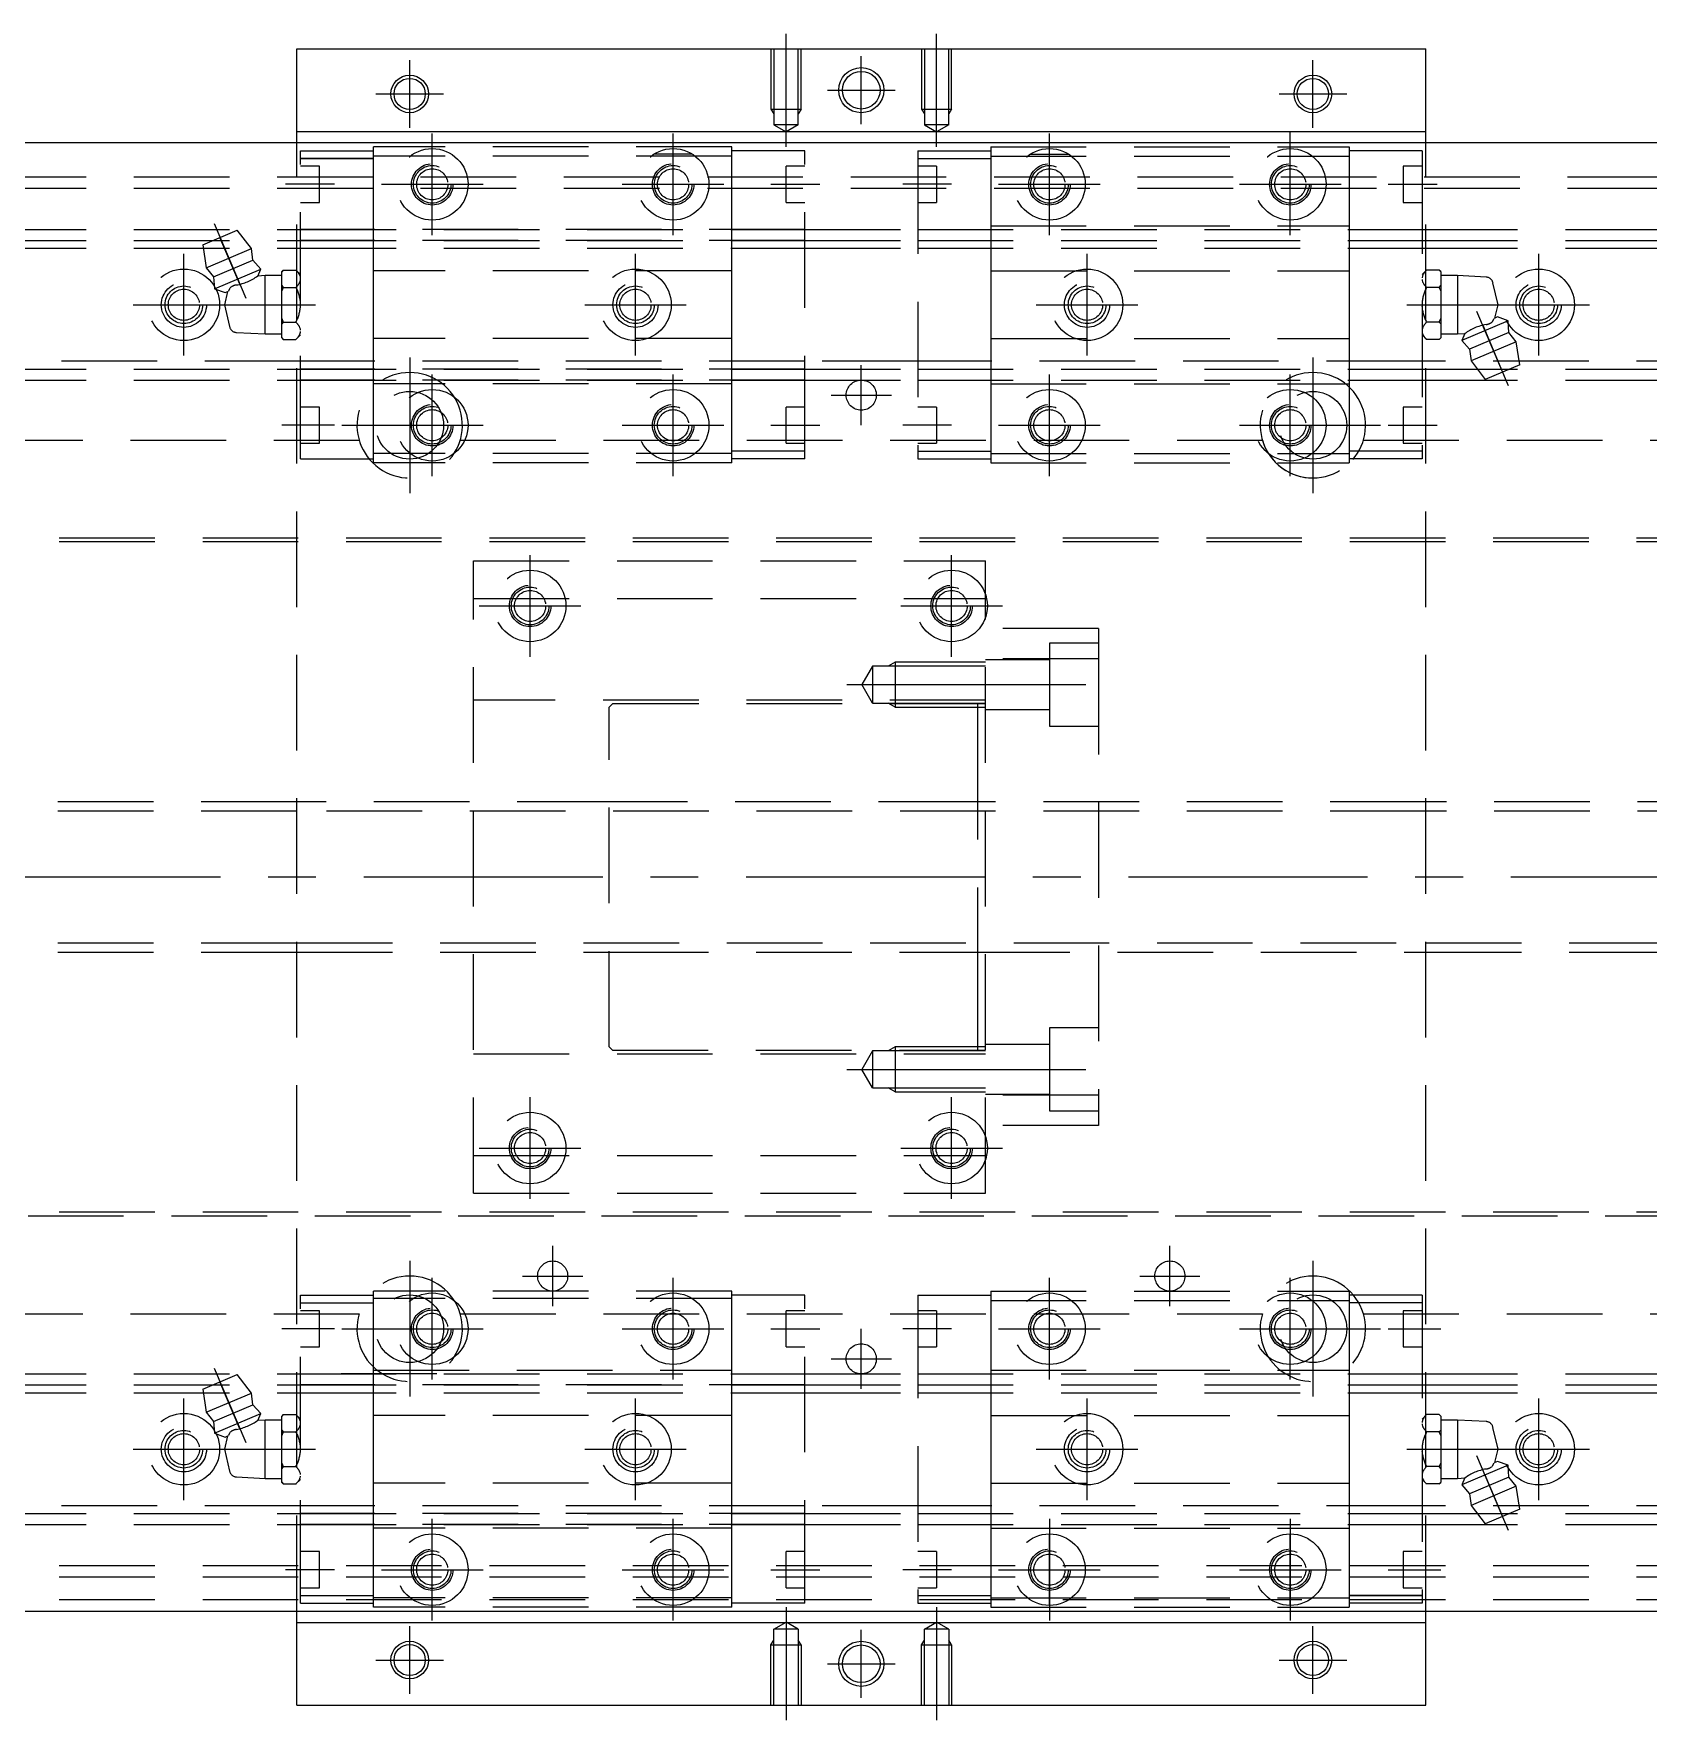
# Model space of a CAD drawing. Extents: x -94 to 687, y -24 to 362.
# Drawn here: x 120.1 to 334.6, y 137.9 to 361.9 of the extents above; entities that cross this region are included whole.
import ezdxf

# ---------------------------------------------------------------- set-up
doc = ezdxf.new("R2010")
doc.units = 0
doc.linetypes.add('CENTER', pattern=[50.8, 31.75, -6.35, 6.35, -6.35])
doc.linetypes.add('DASHED', pattern=[19.05, 12.7, -6.35])
doc.layers.get('0').update_dxf_attribs({"linetype": 'CONTINUOUS'})
doc.layers.add('CENTER', color=1, linetype='CENTER')

msp = doc.modelspace()

# ---------------------------------------------------------------- linework, layer by layer
at = {"color": 7, "linetype": 'CONTINUOUS'}
for p, q in [((155, 359.9), (305, 359.9)), ((155, 348.9), (155, 359.9)), ((305, 348.9), (305, 359.9)), ((474, 347.4), (-14, 347.4)), ((155, 348.9), (305, 348.9)), ((155, 347.4), (155, 348.9)), ((305, 347.4), (305, 348.9)), ((-14, 152.4), (474, 152.4)), ((155, 150.9), (155, 152.4)), ((305, 150.9), (305, 152.4)), ((155, 150.9), (305, 150.9)), ((155, 139.9), (155, 150.9)), ((305, 139.9), (305, 150.9)), ((155, 139.9), (305, 139.9))]:
    msp.add_line(p, q, dxfattribs=at)
at = {"color": 3, "linetype": 'DASHED'}
for p, q in [((218, 359.9), (218, 351.9)), ((218.38, 359.9), (218.38, 351.9)), ((221.62, 351.9), (221.62, 359.9)), ((222, 351.9), (222, 359.9)), ((238, 359.9), (238, 351.9)), ((238.38, 359.9), (238.38, 351.9)), ((241.62, 351.9), (241.62, 359.9)), ((242, 351.9), (242, 359.9)), ((218, 351.9), (220, 351.9)), ((218, 351.9), (218.38, 351.24)), ((218.38, 351.9), (218.38, 349.8)), ((220, 351.9), (222, 351.9)), ((221.62, 349.8), (221.62, 351.9)), ((222, 351.9), (221.62, 351.24)), ((238, 351.9), (240, 351.9)), ((238, 351.9), (238.38, 351.24)), ((238.38, 351.9), (238.38, 349.8)), ((240, 351.9), (242, 351.9)), ((241.62, 349.8), (241.62, 351.9)), ((242, 351.9), (241.62, 351.24)), ((221.62, 349.8), (218.38, 349.8)), ((218.38, 349.8), (220, 348.86)), ((221.62, 349.8), (220, 348.86)), ((241.62, 349.8), (238.38, 349.8)), ((238.38, 349.8), (240, 348.86)), ((241.62, 349.8), (240, 348.86)), ((155, 152.4), (155, 347.4)), ((305, 152.4), (305, 347.4)), ((155.5, 346.35), (165.2, 346.35)), ((155.5, 345.36), (155.5, 346.35)), ((155.5, 306.44), (155.5, 345.36)), ((155.5, 345.36), (165.2, 345.36)), ((155.5, 345.35), (165.2, 345.35)), ((212.8, 346.9), (165.2, 346.9)), ((165.2, 345.91), (165.2, 346.9)), ((165.2, 336.9), (165.2, 345.91)), ((212.8, 345.65), (165.2, 345.65)), ((207.55, 345.91), (202.45, 345.91)), ((212.8, 345.91), (212.8, 346.9)), ((222.5, 346.35), (212.8, 346.35)), ((212.8, 336.9), (212.8, 345.91)), ((222.5, 345.36), (222.5, 346.35)), ((222.5, 306.44), (222.5, 345.36)), ((237.5, 346.35), (247.2, 346.35)), ((237.5, 346.35), (237.5, 345.36)), ((237.5, 345.36), (237.5, 306.44)), ((237.5, 345.35), (247.2, 345.35)), ((247.2, 346.9), (294.8, 346.9)), ((247.2, 346.9), (247.2, 345.91)), ((247.2, 345.91), (247.2, 336.9)), ((247.2, 345.65), (294.8, 345.65)), ((252.45, 345.91), (257.55, 345.91)), ((294.8, 346.9), (294.8, 345.91)), ((304.5, 346.35), (294.8, 346.35)), ((294.8, 345.91), (294.8, 336.9)), ((304.5, 346.35), (304.5, 345.36)), ((304.5, 345.36), (304.5, 306.44)), ((0, 342.9), (460, 342.9)), ((158, 344.3), (155.5, 344.3)), ((158, 339.5), (158, 344.3)), ((220, 339.5), (220, 344.3)), ((222.5, 344.3), (220, 344.3)), ((240, 344.3), (237.5, 344.3)), ((240, 344.3), (240, 339.5)), ((302, 344.3), (302, 339.5)), ((304.5, 344.3), (302, 344.3)), ((0, 341.4), (460, 341.4)), ((155.5, 339.5), (158, 339.5)), ((220, 339.5), (222.5, 339.5)), ((237.5, 339.5), (240, 339.5)), ((302, 339.5), (304.5, 339.5)), ((165.2, 336.4), (165.2, 336.9)), ((165.2, 330.4), (165.2, 336.4)), ((212.8, 336.4), (212.8, 336.9)), ((212.8, 330.4), (212.8, 336.4)), ((247.2, 336.9), (247.2, 336.4)), ((247.2, 336.4), (294.8, 336.4)), ((247.2, 336.4), (247.2, 330.4)), ((294.8, 336.9), (294.8, 336.4)), ((294.8, 336.4), (294.8, 330.4)), ((0, 335.9), (155.5, 335.9)), ((0, 334.44), (155.5, 334.44)), ((142.5, 333.87), (147.1, 335.82)), ((142.5, 333.87), (142.97, 330.81)), ((148.97, 333.36), (147.1, 335.82)), ((155.5, 335.9), (222.5, 335.9)), ((222.5, 335.9), (155.5, 335.9)), ((222.5, 335.9), (155.5, 335.9)), ((155.5, 335.9), (222.5, 335.9)), ((155.5, 334.44), (222.5, 334.44)), ((222.5, 334.44), (155.5, 334.44)), ((222.5, 334.44), (155.5, 334.44)), ((155.5, 334.44), (222.5, 334.44)), ((222.5, 335.9), (237.5, 335.9)), ((222.5, 335.9), (237.5, 335.9)), ((222.5, 334.44), (237.5, 334.44)), ((222.5, 334.44), (237.5, 334.44)), ((237.5, 335.9), (304.5, 335.9)), ((237.5, 335.9), (304.5, 335.9)), ((237.5, 335.9), (304.5, 335.9)), ((237.5, 335.9), (304.5, 335.9)), ((237.5, 334.44), (304.5, 334.44)), ((237.5, 334.44), (304.5, 334.44)), ((237.5, 334.44), (304.5, 334.44)), ((237.5, 334.44), (304.5, 334.44)), ((304.5, 335.9), (460, 335.9)), ((304.5, 334.44), (460, 334.44)), ((0, 333.4), (155.5, 333.4)), ((142.97, 330.81), (148.97, 333.36)), ((143.95, 329.59), (149.17, 331.81)), ((149.17, 331.81), (148.97, 333.36)), ((150.22, 330.63), (149.17, 331.81)), ((155.5, 333.4), (222.5, 333.4)), ((155.5, 333.4), (222.5, 333.4)), ((155.5, 333.4), (222.5, 333.4)), ((155.5, 333.4), (222.5, 333.4)), ((222.5, 333.4), (237.5, 333.4)), ((222.5, 333.4), (237.5, 333.4)), ((237.5, 333.4), (304.5, 333.4)), ((237.5, 333.4), (304.5, 333.4)), ((237.5, 333.4), (304.5, 333.4)), ((237.5, 333.4), (304.5, 333.4)), ((304.5, 333.4), (460, 333.4)), ((142.97, 330.81), (143.95, 329.59)), ((143.95, 329.59), (144.07, 328.02)), ((144.07, 328.02), (150.22, 330.63)), ((149.81, 329.72), (150.22, 330.63)), ((150.8, 329.77), (149.81, 329.72)), ((150.8, 322.02), (150.8, 329.77)), ((153, 329.77), (150.8, 329.77)), ((153.21, 330.51), (153, 330.3)), ((153.21, 330.51), (153, 330.28)), ((153, 330.28), (153, 330.3)), ((153, 328.44), (153, 330.28)), ((153.21, 330.51), (154.89, 330.51)), ((155.5, 329.9), (154.89, 330.51)), ((155.48, 329.6), (155.42, 329.77)), ((155.5, 329.46), (155.48, 329.6)), ((212.8, 330.4), (165.2, 330.4)), ((165.2, 329.9), (165.2, 330.4)), ((165.2, 321.9), (165.2, 329.9)), ((212.8, 329.9), (212.8, 330.4)), ((212.8, 321.9), (212.8, 329.9)), ((247.2, 330.4), (294.8, 330.4)), ((247.2, 330.4), (247.2, 329.9)), ((247.2, 329.9), (247.2, 321.9)), ((294.8, 330.4), (294.8, 329.9)), ((294.8, 329.9), (294.8, 321.9)), ((305.11, 330.51), (304.5, 329.9)), ((304.51, 329.54), (304.5, 329.46)), ((304.55, 329.69), (304.51, 329.54)), ((306.79, 330.51), (305.11, 330.51)), ((307, 330.3), (306.79, 330.51)), ((307, 330.28), (306.79, 330.51)), ((307, 330.3), (307, 330.28)), ((307, 330.28), (307, 328.44)), ((309.2, 329.77), (307, 329.77)), ((309.2, 329.77), (309.2, 322.02)), ((313.01, 329.58), (309.2, 329.77)), ((144.07, 328.02), (145.47, 327.52)), ((145.81, 327.67), (145.4, 325.9)), ((145.47, 327.52), (145.93, 327.72)), ((146.07, 328.02), (145.93, 327.72)), ((146.09, 328.06), (146.07, 328.02)), ((146.16, 328.15), (146.09, 328.06)), ((146.24, 328.23), (146.16, 328.15)), ((146.35, 328.3), (146.24, 328.23)), ((153, 327.74), (153, 328.44)), ((153, 328.44), (153.21, 328.21)), ((153.21, 328.21), (153, 327.74)), ((153, 324.06), (153, 327.74)), ((153.21, 328.21), (154.89, 328.21)), ((155.45, 329.03), (155.49, 329.18)), ((155.49, 329.18), (155.5, 329.26)), ((304.5, 329.26), (304.52, 329.12)), ((304.52, 329.12), (304.58, 328.95)), ((306.79, 328.21), (305.11, 328.21)), ((306.79, 328.21), (307, 328.44)), ((307, 327.74), (306.79, 328.21)), ((307, 328.44), (307, 327.74)), ((307, 327.74), (307, 324.06)), ((314.6, 325.9), (313.93, 328.8)), ((145.4, 325.9), (146.07, 323)), ((314.19, 324.13), (314.6, 325.9)), ((153, 323.36), (153, 324.06)), ((153, 324.06), (153.21, 323.59)), ((153.21, 323.59), (153, 323.36)), ((153, 321.52), (153, 323.36)), ((153.21, 323.59), (154.89, 323.59)), ((155.48, 322.68), (155.42, 322.85)), ((155.5, 322.54), (155.48, 322.68)), ((304.51, 322.62), (304.5, 322.54)), ((304.55, 322.77), (304.51, 322.62)), ((306.79, 323.59), (305.11, 323.59)), ((306.79, 323.59), (307, 324.06)), ((307, 323.36), (306.79, 323.59)), ((307, 324.06), (307, 323.36)), ((307, 323.36), (307, 321.52)), ((315.93, 323.78), (309.78, 321.17)), ((313.65, 323.5), (313.76, 323.57)), ((313.76, 323.57), (313.84, 323.65)), ((313.84, 323.65), (313.91, 323.74)), ((313.91, 323.74), (313.93, 323.78)), ((313.93, 323.78), (314.07, 324.08)), ((314.53, 324.28), (314.07, 324.08)), ((315.93, 323.78), (314.53, 324.28)), ((316.05, 322.21), (315.93, 323.78)), ((146.99, 322.22), (150.8, 322.02)), ((150.8, 322.02), (153, 322.02)), ((153, 321.5), (153, 321.52)), ((153, 321.52), (153.21, 321.29)), ((153, 321.5), (153.21, 321.29)), ((153.21, 321.29), (154.89, 321.29)), ((154.89, 321.29), (155.5, 321.9)), ((155.45, 322.11), (155.49, 322.26)), ((155.49, 322.26), (155.5, 322.34)), ((165.2, 321.4), (165.2, 321.9)), ((165.2, 315.4), (165.2, 321.4)), ((212.8, 321.4), (165.2, 321.4)), ((212.8, 321.4), (212.8, 321.9)), ((212.8, 315.4), (212.8, 321.4)), ((247.2, 321.9), (247.2, 321.4)), ((247.2, 321.4), (247.2, 315.4)), ((247.2, 321.4), (294.8, 321.4)), ((294.8, 321.9), (294.8, 321.4)), ((294.8, 321.4), (294.8, 315.4)), ((304.5, 322.34), (304.52, 322.2)), ((304.5, 321.9), (305.11, 321.29)), ((304.52, 322.2), (304.58, 322.03)), ((306.79, 321.29), (305.11, 321.29)), ((306.79, 321.29), (307, 321.52)), ((306.79, 321.29), (307, 321.5)), ((307, 322.02), (309.2, 322.02)), ((307, 321.52), (307, 321.5)), ((309.2, 322.02), (310.19, 322.08)), ((310.19, 322.08), (309.78, 321.17)), ((309.78, 321.17), (310.83, 319.99)), ((316.05, 322.21), (310.83, 319.99)), ((317.03, 320.99), (311.03, 318.44)), ((317.03, 320.99), (316.05, 322.21)), ((317.5, 317.93), (317.03, 320.99)), ((155.5, 318.4), (0, 318.4)), ((222.5, 318.4), (155.5, 318.4)), ((222.5, 318.4), (155.5, 318.4)), ((222.5, 318.4), (155.5, 318.4)), ((222.5, 318.4), (155.5, 318.4)), ((237.5, 318.4), (222.5, 318.4)), ((237.5, 318.4), (222.5, 318.4)), ((304.5, 318.4), (237.5, 318.4)), ((304.5, 318.4), (237.5, 318.4)), ((304.5, 318.4), (237.5, 318.4)), ((304.5, 318.4), (237.5, 318.4)), ((460, 318.4), (304.5, 318.4)), ((310.83, 319.99), (311.03, 318.44)), ((311.03, 318.44), (312.9, 315.98)), ((0, 317.36), (155.5, 317.36)), ((0, 315.9), (155.5, 315.9)), ((155.5, 317.36), (222.5, 317.36)), ((222.5, 317.36), (155.5, 317.36)), ((222.5, 317.36), (155.5, 317.36)), ((155.5, 317.36), (222.5, 317.36)), ((155.5, 315.9), (222.5, 315.9)), ((222.5, 315.9), (155.5, 315.9)), ((222.5, 315.9), (155.5, 315.9)), ((155.5, 315.9), (222.5, 315.9)), ((222.5, 317.36), (237.5, 317.36)), ((222.5, 317.36), (237.5, 317.36)), ((222.5, 315.9), (237.5, 315.9)), ((222.5, 315.9), (237.5, 315.9)), ((237.5, 317.36), (304.5, 317.36)), ((237.5, 317.36), (304.5, 317.36)), ((237.5, 317.36), (304.5, 317.36)), ((237.5, 317.36), (304.5, 317.36)), ((237.5, 315.9), (304.5, 315.9)), ((237.5, 315.9), (304.5, 315.9)), ((237.5, 315.9), (304.5, 315.9)), ((237.5, 315.9), (304.5, 315.9)), ((304.5, 317.36), (460, 317.36)), ((304.5, 315.9), (460, 315.9)), ((317.5, 317.93), (312.9, 315.98)), ((212.8, 315.4), (165.2, 315.4)), ((165.2, 314.9), (165.2, 315.4)), ((165.2, 305.89), (165.2, 314.9)), ((212.8, 314.9), (212.8, 315.4)), ((212.8, 305.89), (212.8, 314.9)), ((247.2, 315.4), (294.8, 315.4)), ((247.2, 315.4), (247.2, 314.9)), ((247.2, 314.9), (247.2, 305.89)), ((294.8, 315.4), (294.8, 314.9)), ((294.8, 314.9), (294.8, 305.89)), ((158, 312.3), (155.5, 312.3)), ((158, 307.5), (158, 312.3)), ((220, 307.5), (220, 312.3)), ((222.5, 312.3), (220, 312.3)), ((240, 312.3), (237.5, 312.3)), ((240, 312.3), (240, 307.5)), ((302, 312.3), (302, 307.5)), ((304.5, 312.3), (302, 312.3)), ((56.71, 307.9), (163.29, 307.9)), ((155.5, 307.5), (158, 307.5)), ((176.71, 307.9), (283.29, 307.9)), ((176.71, 307.9), (283.29, 307.9)), ((220, 307.5), (222.5, 307.5)), ((237.5, 307.5), (240, 307.5)), ((296.71, 307.9), (403.29, 307.9)), ((302, 307.5), (304.5, 307.5)), ((155.5, 305.45), (155.5, 306.44)), ((155.5, 305.45), (165.2, 305.45)), ((212.8, 306.15), (165.2, 306.15)), ((165.2, 304.9), (165.2, 305.89)), ((212.8, 304.9), (165.2, 304.9)), ((222.5, 306.45), (212.8, 306.45)), ((222.5, 306.44), (212.8, 306.44)), ((212.8, 304.9), (212.8, 305.89)), ((222.5, 305.45), (212.8, 305.45)), ((222.5, 305.45), (222.5, 306.44)), ((237.5, 306.45), (247.2, 306.45)), ((237.5, 306.44), (237.5, 305.45)), ((237.5, 305.45), (247.2, 305.45)), ((247.2, 306.15), (294.8, 306.15)), ((247.2, 305.89), (247.2, 304.9)), ((247.2, 304.9), (294.8, 304.9)), ((304.5, 306.45), (294.8, 306.45)), ((304.5, 306.44), (294.8, 306.44)), ((294.8, 305.89), (294.8, 304.9)), ((304.5, 305.45), (294.8, 305.45)), ((304.5, 306.44), (304.5, 305.45)), ((460, 294.9), (5, 294.9)), ((460, 294.4), (5.64, 294.4)), ((178.5, 207.9), (178.5, 291.9)), ((178.5, 291.9), (246.5, 291.9)), ((246.5, 207.9), (246.5, 291.9)), ((178.5, 286.9), (246.5, 286.9)), ((261.5, 282.9), (246.5, 282.9)), ((261.5, 282.9), (261.5, 278.88)), ((261.5, 280.95), (255, 280.95)), ((255, 280.95), (255, 269.95)), ((231.5, 277.91), (230.08, 275.45)), ((234.5, 277.91), (231.5, 277.91)), ((231.5, 277.91), (231.5, 272.99)), ((234.5, 278.45), (233.56, 277.91)), ((246.5, 278.45), (234.5, 278.45)), ((234.5, 278.45), (234.5, 272.45)), ((246.5, 277.91), (234.5, 277.91)), ((261.5, 278.88), (246.5, 278.88)), ((255, 278.75), (246.5, 278.75)), ((261.5, 278.88), (261.5, 220.92)), ((246.5, 273.4), (178.5, 273.4)), ((231.5, 272.99), (230.08, 275.45)), ((196.96, 272.9), (196.5, 272.44)), ((196.5, 227.36), (196.5, 272.44)), ((246.5, 272.9), (196.96, 272.9)), ((231.5, 272.99), (234.5, 272.99)), ((234.5, 272.45), (233.56, 272.99)), ((234.5, 272.99), (246.5, 272.99)), ((234.5, 272.45), (246.5, 272.45)), ((234.5, 272.45), (246.5, 272.45)), ((245.5, 265.39), (245.5, 272.9)), ((246.5, 272.15), (255, 272.15)), ((255, 269.95), (261.5, 269.95)), ((245.5, 263.99), (245.5, 265.39)), ((245.5, 235.81), (245.5, 263.99)), ((155, 259.9), (28, 259.9)), ((197, 259.9), (155, 259.9)), ((245, 259.9), (197, 259.9)), ((202, 259.9), (197, 259.9)), ((202, 259.9), (197, 259.9)), ((245, 259.9), (240, 259.9)), ((245, 259.9), (240, 259.9)), ((305, 259.9), (245, 259.9)), ((403, 259.9), (305, 259.9)), ((155, 258.65), (28, 258.65)), ((305, 258.65), (155, 258.65)), ((403, 258.65), (305, 258.65)), ((28, 241.15), (155, 241.15)), ((28, 239.9), (155, 239.9)), ((155, 241.15), (305, 241.15)), ((155, 239.9), (197, 239.9)), ((197, 239.9), (245, 239.9)), ((197, 239.9), (202, 239.9)), ((197, 239.9), (202, 239.9)), ((240, 239.9), (245, 239.9)), ((240, 239.9), (245, 239.9)), ((245, 239.9), (305, 239.9)), ((305, 241.15), (403, 241.15)), ((305, 239.9), (403, 239.9)), ((245.5, 234.41), (245.5, 235.81)), ((245.5, 226.9), (245.5, 234.41)), ((261.5, 229.85), (255, 229.85)), ((255, 229.85), (255, 218.85)), ((178.5, 226.4), (246.5, 226.4)), ((196.5, 227.36), (196.96, 226.9)), ((196.96, 226.9), (246.5, 226.9)), ((231.5, 226.81), (230.08, 224.35)), ((234.5, 226.81), (231.5, 226.81)), ((231.5, 226.81), (231.5, 221.89)), ((234.5, 227.35), (233.56, 226.81)), ((246.5, 227.35), (234.5, 227.35)), ((234.5, 227.35), (234.5, 221.35)), ((246.5, 226.81), (234.5, 226.81)), ((255, 227.65), (246.5, 227.65)), ((231.5, 221.89), (230.08, 224.35)), ((231.5, 221.89), (234.5, 221.89)), ((234.5, 221.35), (233.56, 221.89)), ((234.5, 221.89), (246.5, 221.89)), ((234.5, 221.35), (246.5, 221.35)), ((234.5, 221.35), (246.5, 221.35)), ((246.5, 221.05), (255, 221.05)), ((261.5, 220.92), (246.5, 220.92)), ((261.5, 220.92), (261.5, 216.9)), ((255, 218.85), (261.5, 218.85)), ((261.5, 216.9), (246.5, 216.9)), ((178.5, 212.9), (246.5, 212.9)), ((178.5, 207.9), (246.5, 207.9)), ((5, 204.9), (460, 204.9)), ((460, 205.4), (5.64, 205.4)), ((212.8, 194.9), (165.2, 194.9)), ((165.2, 193.91), (165.2, 194.9)), ((212.8, 193.91), (212.8, 194.9)), ((247.2, 194.9), (294.8, 194.9)), ((247.2, 194.9), (247.2, 193.91)), ((294.8, 194.9), (294.8, 193.91)), ((155.5, 194.35), (165.2, 194.35)), ((155.5, 193.36), (155.5, 194.35)), ((155.5, 154.44), (155.5, 193.36)), ((155.5, 193.35), (165.2, 193.35)), ((165.2, 184.9), (165.2, 193.91)), ((212.8, 193.91), (165.2, 193.91)), ((222.5, 194.35), (212.8, 194.35)), ((212.8, 184.9), (212.8, 193.91)), ((222.5, 193.36), (222.5, 194.35)), ((222.5, 154.44), (222.5, 193.36)), ((237.5, 194.35), (247.2, 194.35)), ((237.5, 194.35), (237.5, 193.36)), ((237.5, 193.36), (237.5, 154.44)), ((247.2, 193.91), (247.2, 184.9)), ((247.2, 193.65), (294.8, 193.65)), ((304.5, 194.35), (294.8, 194.35)), ((294.8, 193.91), (294.8, 184.9)), ((304.5, 193.35), (294.8, 193.35)), ((304.5, 194.35), (304.5, 193.36)), ((304.5, 193.36), (304.5, 154.44)), ((56.71, 191.9), (163.29, 191.9)), ((158, 192.3), (155.5, 192.3)), ((158, 187.5), (158, 192.3)), ((176.71, 191.9), (283.29, 191.9)), ((176.71, 191.9), (283.29, 191.9)), ((220, 187.5), (220, 192.3)), ((222.5, 192.3), (220, 192.3)), ((240, 192.3), (237.5, 192.3)), ((240, 192.3), (240, 187.5)), ((296.71, 191.9), (403.29, 191.9)), ((302, 192.3), (302, 187.5)), ((304.5, 192.3), (302, 192.3)), ((155.5, 187.5), (158, 187.5)), ((220, 187.5), (222.5, 187.5)), ((237.5, 187.5), (240, 187.5)), ((302, 187.5), (304.5, 187.5)), ((0, 183.9), (155.5, 183.9)), ((142.5, 181.87), (147.1, 183.82)), ((148.97, 181.36), (147.1, 183.82)), ((155.5, 183.9), (222.5, 183.9)), ((173.61, 183.9), (155.5, 183.9)), ((173.61, 183.9), (155.5, 183.9)), ((155.5, 183.9), (222.5, 183.9)), ((165.2, 184.4), (165.2, 184.9)), ((165.2, 178.4), (165.2, 184.4)), ((165.2, 184.4), (212.8, 184.4)), ((212.8, 184.4), (212.8, 184.9)), ((212.8, 178.4), (212.8, 184.4)), ((222.5, 183.9), (237.5, 183.9)), ((222.5, 183.9), (237.5, 183.9)), ((237.5, 183.9), (304.5, 183.9)), ((237.5, 183.9), (304.5, 183.9)), ((237.5, 183.9), (304.5, 183.9)), ((237.5, 183.9), (304.5, 183.9)), ((247.2, 184.9), (247.2, 184.4)), ((247.2, 184.4), (294.8, 184.4)), ((247.2, 184.4), (247.2, 178.4)), ((294.8, 184.9), (294.8, 184.4)), ((294.8, 184.4), (294.8, 178.4)), ((304.5, 183.9), (460, 183.9)), ((0, 182.44), (155.5, 182.44)), ((142.5, 181.87), (142.97, 178.81)), ((155.5, 182.44), (222.5, 182.44)), ((222.5, 182.44), (155.5, 182.44)), ((222.5, 182.44), (155.5, 182.44)), ((155.5, 182.44), (222.5, 182.44)), ((222.5, 182.44), (237.5, 182.44)), ((222.5, 182.44), (237.5, 182.44)), ((237.5, 182.44), (304.5, 182.44)), ((237.5, 182.44), (304.5, 182.44)), ((237.5, 182.44), (304.5, 182.44)), ((237.5, 182.44), (304.5, 182.44)), ((304.5, 182.44), (460, 182.44)), ((0, 181.4), (155.5, 181.4)), ((142.97, 178.81), (148.97, 181.36)), ((143.95, 177.59), (149.17, 179.81)), ((149.17, 179.81), (148.97, 181.36)), ((150.22, 178.63), (149.17, 179.81)), ((155.5, 181.4), (222.5, 181.4)), ((155.5, 181.4), (222.5, 181.4)), ((155.5, 181.4), (222.5, 181.4)), ((155.5, 181.4), (222.5, 181.4)), ((222.5, 181.4), (237.5, 181.4)), ((222.5, 181.4), (237.5, 181.4)), ((237.5, 181.4), (304.5, 181.4)), ((237.5, 181.4), (304.5, 181.4)), ((237.5, 181.4), (304.5, 181.4)), ((237.5, 181.4), (304.5, 181.4)), ((304.5, 181.4), (460, 181.4)), ((142.97, 178.81), (143.95, 177.59)), ((143.95, 177.59), (144.07, 176.02)), ((144.07, 176.02), (150.22, 178.63)), ((149.81, 177.72), (150.22, 178.63)), ((150.8, 177.77), (149.81, 177.72)), ((150.8, 170.02), (150.8, 177.77)), ((153, 177.77), (150.8, 177.77)), ((153.21, 178.51), (153, 178.3)), ((153.21, 178.51), (153, 178.28)), ((153, 178.28), (153, 178.3)), ((153, 176.44), (153, 178.28)), ((153.21, 178.51), (154.89, 178.51)), ((155.5, 177.9), (154.89, 178.51)), ((155.48, 177.6), (155.42, 177.77)), ((155.45, 177.03), (155.49, 177.18)), ((155.5, 177.46), (155.48, 177.6)), ((155.49, 177.18), (155.5, 177.26)), ((212.8, 178.4), (165.2, 178.4)), ((165.2, 177.9), (165.2, 178.4)), ((165.2, 169.9), (165.2, 177.9)), ((212.8, 177.9), (212.8, 178.4)), ((212.8, 169.9), (212.8, 177.9)), ((247.2, 178.4), (294.8, 178.4)), ((247.2, 178.4), (247.2, 177.9)), ((247.2, 177.9), (247.2, 169.9)), ((294.8, 178.4), (294.8, 177.9)), ((294.8, 177.9), (294.8, 169.9)), ((305.11, 178.51), (304.5, 177.9)), ((304.51, 177.54), (304.5, 177.46)), ((304.5, 177.26), (304.52, 177.12)), ((304.55, 177.69), (304.51, 177.54)), ((304.52, 177.12), (304.58, 176.95)), ((306.79, 178.51), (305.11, 178.51)), ((307, 178.3), (306.79, 178.51)), ((307, 178.28), (306.79, 178.51)), ((307, 178.3), (307, 178.28)), ((307, 178.28), (307, 176.44)), ((309.2, 177.77), (307, 177.77)), ((309.2, 177.77), (309.2, 170.02)), ((313.01, 177.58), (309.2, 177.77)), ((144.07, 176.02), (145.47, 175.52)), ((145.81, 175.67), (145.4, 173.9)), ((145.47, 175.52), (145.93, 175.72)), ((146.07, 176.02), (145.93, 175.72)), ((146.09, 176.06), (146.07, 176.02)), ((146.16, 176.15), (146.09, 176.06)), ((146.24, 176.23), (146.16, 176.15)), ((146.35, 176.3), (146.24, 176.23)), ((153, 175.74), (153, 176.44)), ((153, 176.44), (153.21, 176.21)), ((153.21, 176.21), (153, 175.74)), ((153, 172.06), (153, 175.74)), ((153.21, 176.21), (154.89, 176.21)), ((306.79, 176.21), (305.11, 176.21)), ((306.79, 176.21), (307, 176.44)), ((307, 175.74), (306.79, 176.21)), ((307, 176.44), (307, 175.74)), ((307, 175.74), (307, 172.06)), ((314.6, 173.9), (313.93, 176.8)), ((145.4, 173.9), (146.07, 171)), ((314.19, 172.13), (314.6, 173.9)), ((153, 171.36), (153, 172.06)), ((153, 172.06), (153.21, 171.59)), ((153.21, 171.59), (153, 171.36)), ((153, 169.52), (153, 171.36)), ((153.21, 171.59), (154.89, 171.59)), ((155.48, 170.68), (155.42, 170.85)), ((155.45, 170.11), (155.49, 170.26)), ((155.5, 170.54), (155.48, 170.68)), ((155.49, 170.26), (155.5, 170.34)), ((304.51, 170.62), (304.5, 170.54)), ((304.5, 170.34), (304.52, 170.2)), ((304.55, 170.77), (304.51, 170.62)), ((306.79, 171.59), (305.11, 171.59)), ((306.79, 171.59), (307, 172.06)), ((307, 171.36), (306.79, 171.59)), ((307, 172.06), (307, 171.36)), ((307, 171.36), (307, 169.52)), ((315.93, 171.78), (309.78, 169.17)), ((313.65, 171.5), (313.76, 171.57)), ((313.76, 171.57), (313.84, 171.65)), ((313.84, 171.65), (313.91, 171.74)), ((313.91, 171.74), (313.93, 171.78)), ((313.93, 171.78), (314.07, 172.08)), ((314.53, 172.28), (314.07, 172.08)), ((315.93, 171.78), (314.53, 172.28)), ((316.05, 170.21), (315.93, 171.78)), ((146.99, 170.22), (150.8, 170.02)), ((150.8, 170.02), (153, 170.02)), ((153, 169.5), (153, 169.52)), ((153, 169.52), (153.21, 169.29)), ((153, 169.5), (153.21, 169.29)), ((153.21, 169.29), (154.89, 169.29)), ((154.89, 169.29), (155.5, 169.9)), ((165.2, 169.4), (165.2, 169.9)), ((212.8, 169.4), (165.2, 169.4)), ((165.2, 163.4), (165.2, 169.4)), ((212.8, 169.4), (212.8, 169.9)), ((212.8, 163.4), (212.8, 169.4)), ((247.2, 169.9), (247.2, 169.4)), ((247.2, 169.4), (294.8, 169.4)), ((247.2, 169.4), (247.2, 163.4)), ((294.8, 169.9), (294.8, 169.4)), ((294.8, 169.4), (294.8, 163.4)), ((304.5, 169.9), (305.11, 169.29)), ((304.52, 170.2), (304.58, 170.03)), ((306.79, 169.29), (305.11, 169.29)), ((306.79, 169.29), (307, 169.52)), ((306.79, 169.29), (307, 169.5)), ((307, 170.02), (309.2, 170.02)), ((307, 169.52), (307, 169.5)), ((309.2, 170.02), (310.19, 170.08)), ((310.19, 170.08), (309.78, 169.17)), ((309.78, 169.17), (310.83, 167.99)), ((316.05, 170.21), (310.83, 167.99)), ((317.03, 168.99), (311.03, 166.44)), ((317.03, 168.99), (316.05, 170.21)), ((317.5, 165.93), (317.03, 168.99)), ((155.5, 166.4), (0, 166.4)), ((222.5, 166.4), (155.5, 166.4)), ((222.5, 166.4), (155.5, 166.4)), ((222.5, 166.4), (155.5, 166.4)), ((222.5, 166.4), (155.5, 166.4)), ((237.5, 166.4), (222.5, 166.4)), ((237.5, 166.4), (222.5, 166.4)), ((304.5, 166.4), (237.5, 166.4)), ((304.5, 166.4), (237.5, 166.4)), ((304.5, 166.4), (237.5, 166.4)), ((304.5, 166.4), (237.5, 166.4)), ((460, 166.4), (304.5, 166.4)), ((310.83, 167.99), (311.03, 166.44)), ((311.03, 166.44), (312.9, 163.98)), ((317.5, 165.93), (312.9, 163.98)), ((0, 165.36), (155.5, 165.36)), ((0, 163.9), (155.5, 163.9)), ((155.5, 165.36), (222.5, 165.36)), ((222.5, 165.36), (155.5, 165.36)), ((222.5, 165.36), (155.5, 165.36)), ((155.5, 165.36), (222.5, 165.36)), ((155.5, 163.9), (222.5, 163.9)), ((222.5, 163.9), (155.5, 163.9)), ((222.5, 163.9), (155.5, 163.9)), ((155.5, 163.9), (222.5, 163.9)), ((222.5, 165.36), (237.5, 165.36)), ((222.5, 165.36), (237.5, 165.36)), ((222.5, 163.9), (237.5, 163.9)), ((222.5, 163.9), (237.5, 163.9)), ((237.5, 165.36), (304.5, 165.36)), ((237.5, 165.36), (304.5, 165.36)), ((237.5, 165.36), (304.5, 165.36)), ((237.5, 165.36), (304.5, 165.36)), ((237.5, 163.9), (304.5, 163.9)), ((237.5, 163.9), (304.5, 163.9)), ((237.5, 163.9), (304.5, 163.9)), ((237.5, 163.9), (304.5, 163.9)), ((304.5, 165.36), (460, 165.36)), ((304.5, 163.9), (460, 163.9)), ((212.8, 163.4), (165.2, 163.4)), ((165.2, 162.9), (165.2, 163.4)), ((165.2, 153.89), (165.2, 162.9)), ((212.8, 162.9), (212.8, 163.4)), ((212.8, 153.89), (212.8, 162.9)), ((247.2, 163.4), (294.8, 163.4)), ((247.2, 163.4), (247.2, 162.9)), ((247.2, 162.9), (247.2, 153.89)), ((294.8, 163.4), (294.8, 162.9)), ((294.8, 162.9), (294.8, 153.89)), ((158, 160.3), (155.5, 160.3)), ((158, 155.5), (158, 160.3)), ((222.5, 160.3), (220, 160.3)), ((220, 155.5), (220, 160.3)), ((240, 160.3), (237.5, 160.3)), ((240, 160.3), (240, 155.5)), ((304.5, 160.3), (302, 160.3)), ((302, 160.3), (302, 155.5)), ((460, 158.4), (0, 158.4)), ((460, 156.9), (0, 156.9)), ((155.5, 155.5), (158, 155.5)), ((220, 155.5), (222.5, 155.5)), ((237.5, 155.5), (240, 155.5)), ((302, 155.5), (304.5, 155.5)), ((460, 153.9), (0, 153.9)), ((155.5, 154.45), (165.2, 154.45)), ((155.5, 153.45), (155.5, 154.44)), ((155.5, 153.45), (165.2, 153.45)), ((212.8, 154.15), (165.2, 154.15)), ((165.2, 152.9), (165.2, 153.89)), ((212.8, 152.9), (165.2, 152.9)), ((212.8, 152.9), (212.8, 153.89)), ((222.5, 153.45), (212.8, 153.45)), ((222.5, 153.45), (222.5, 154.44)), ((237.5, 154.45), (247.2, 154.45)), ((237.5, 154.44), (237.5, 153.45)), ((237.5, 153.45), (247.2, 153.45)), ((247.2, 154.15), (294.8, 154.15)), ((247.2, 153.89), (247.2, 152.9)), ((247.2, 152.9), (294.8, 152.9)), ((304.5, 154.45), (294.8, 154.45)), ((304.5, 154.44), (294.8, 154.44)), ((294.8, 153.89), (294.8, 152.9)), ((304.5, 153.45), (294.8, 153.45)), ((304.5, 154.44), (304.5, 153.45)), ((218.38, 150), (220, 150.94)), ((221.62, 150), (220, 150.94)), ((238.38, 150), (240, 150.94)), ((241.62, 150), (240, 150.94)), ((218, 147.9), (218.38, 148.56)), ((218, 147.9), (220, 147.9)), ((218, 139.9), (218, 147.9)), ((218.38, 147.9), (218.38, 150)), ((221.62, 150), (218.38, 150)), ((218.38, 139.9), (218.38, 147.9)), ((220, 147.9), (222, 147.9)), ((221.62, 150), (221.62, 147.9)), ((222, 147.9), (221.62, 148.56)), ((221.62, 147.9), (221.62, 139.9)), ((222, 147.9), (222, 139.9)), ((238, 147.9), (238.38, 148.56)), ((238, 147.9), (240, 147.9)), ((238, 139.9), (238, 147.9)), ((238.38, 147.9), (238.38, 150)), ((241.62, 150), (238.38, 150)), ((238.38, 139.9), (238.38, 147.9)), ((240, 147.9), (242, 147.9)), ((241.62, 150), (241.62, 147.9)), ((242, 147.9), (241.62, 148.56)), ((241.62, 147.9), (241.62, 139.9)), ((242, 147.9), (242, 139.9))]:
    msp.add_line(p, q, dxfattribs=at)
at = {"color": 3, "linetype": 'CONTINUOUS'}
for centre in [(170, 353.9), (290, 353.9), (170, 145.9), (290, 145.9)]:
    msp.add_circle(centre, 2.5, dxfattribs=at)
at = {"color": 7, "linetype": 'CONTINUOUS'}
for centre, radius in [((230, 354.4), 3), ((230, 354.4), 2.5), ((170, 353.9), 2.07), ((290, 353.9), 2.07), ((170, 145.9), 2.07), ((230, 145.4), 3), ((230, 145.4), 2.5), ((290, 145.9), 2.07)]:
    msp.add_circle(centre, radius, dxfattribs=at)
at = {"color": 3, "linetype": 'DASHED'}
for centre, radius in [((173, 341.9), 4.75), ((173, 341.9), 4.75), ((205, 341.9), 4.75), ((205, 341.9), 4.75), ((255, 341.9), 4.75), ((287, 341.9), 4.75), ((173, 341.9), 2.75), ((173, 341.9), 2.75), ((173, 341.9), 2.5), ((173, 341.9), 2.5), ((173, 341.9), 2.07), ((173, 341.9), 2.07), ((205, 341.9), 2.75), ((205, 341.9), 2.75), ((205, 341.9), 2.5), ((205, 341.9), 2.5), ((205, 341.9), 2.07), ((205, 341.9), 2.07), ((255, 341.9), 2.75), ((255, 341.9), 2.5), ((255, 341.9), 2.07), ((287, 341.9), 2.75), ((287, 341.9), 2.5), ((287, 341.9), 2.07), ((140, 325.9), 4.75), ((200, 325.9), 4.75), ((260, 325.9), 4.75), ((320, 325.9), 4.75), ((140, 325.9), 3), ((140, 325.9), 2.5), ((140, 325.9), 2.07), ((200, 325.9), 3), ((200, 325.9), 2.5), ((200, 325.9), 2.07), ((260, 325.9), 3), ((260, 325.9), 2.5), ((260, 325.9), 2.07), ((320, 325.9), 3), ((320, 325.9), 2.5), ((320, 325.9), 2.07), ((230, 313.9), 2), ((230, 313.9), 2), ((170, 309.9), 4.5), ((170, 309.9), 4.5), ((173, 309.9), 4.75), ((205, 309.9), 4.75), ((255, 309.9), 4.75), ((287, 309.9), 4.75), ((290, 309.9), 4.5), ((290, 309.9), 4.5), ((173, 309.9), 2.75), ((173, 309.9), 2.5), ((173, 309.9), 2.07), ((205, 309.9), 2.75), ((205, 309.9), 2.5), ((205, 309.9), 2.07), ((255, 309.9), 2.75), ((255, 309.9), 2.5), ((255, 309.9), 2.07), ((287, 309.9), 2.75), ((287, 309.9), 2.5), ((287, 309.9), 2.07), ((186, 285.9), 4.75), ((242, 285.9), 4.75), ((186, 285.9), 2.75), ((186, 285.9), 2.5), ((186, 285.9), 2.07), ((242, 285.9), 2.75), ((242, 285.9), 2.5), ((242, 285.9), 2.07), ((186, 213.9), 4.75), ((242, 213.9), 4.75), ((186, 213.9), 2.75), ((186, 213.9), 2.5), ((186, 213.9), 2.07), ((242, 213.9), 2.75), ((242, 213.9), 2.5), ((242, 213.9), 2.07), ((189, 196.9), 2), ((189, 196.9), 2), ((271, 196.9), 2), ((271, 196.9), 2), ((170, 189.9), 4.5), ((170, 189.9), 4.5), ((173, 189.9), 4.75), ((173, 189.9), 2.75), ((205, 189.9), 4.75), ((205, 189.9), 2.75), ((255, 189.9), 4.75), ((255, 189.9), 2.75), ((287, 189.9), 4.75), ((287, 189.9), 2.75), ((290, 189.9), 4.5), ((290, 189.9), 4.5), ((173, 189.9), 2.5), ((173, 189.9), 2.07), ((205, 189.9), 2.5), ((205, 189.9), 2.07), ((255, 189.9), 2.5), ((255, 189.9), 2.07), ((287, 189.9), 2.5), ((287, 189.9), 2.07), ((230, 185.9), 2), ((230, 185.9), 2), ((140, 173.9), 4.75), ((200, 173.9), 4.75), ((260, 173.9), 4.75), ((320, 173.9), 4.75), ((140, 173.9), 3), ((140, 173.9), 2.5), ((140, 173.9), 2.07), ((200, 173.9), 3), ((200, 173.9), 2.5), ((200, 173.9), 2.07), ((260, 173.9), 3), ((260, 173.9), 2.5), ((260, 173.9), 2.07), ((320, 173.9), 3), ((320, 173.9), 2.5), ((320, 173.9), 2.07), ((173, 157.9), 4.75), ((205, 157.9), 4.75), ((255, 157.9), 4.75), ((287, 157.9), 4.75), ((173, 157.9), 2.75), ((173, 157.9), 2.5), ((173, 157.9), 2.07), ((205, 157.9), 2.75), ((205, 157.9), 2.5), ((205, 157.9), 2.07), ((255, 157.9), 2.75), ((255, 157.9), 2.5), ((255, 157.9), 2.07), ((287, 157.9), 2.75), ((287, 157.9), 2.5), ((287, 157.9), 2.07)]:
    msp.add_circle(centre, radius, dxfattribs=at)
for centre, radius, start, end in [((145.82, 335.22), 6.79, 279.9727, 306.0211), ((153.36, 328.85), 2.26, 24.0085, 47.4276), ((306.61, 328.89), 2.21, 132.5296, 158.585), ((312.96, 328.58), 1, 13, 87), ((147.27, 326.71), 1.84, 98.7685, 120.1972), ((153.39, 329.83), 2.21, 312.5296, 338.585), ((150.33, 325.74), 5.19, 4.0171, 28.4337), ((309.73, 325.72), 5.24, 151.6901, 175.8591), ((306.64, 329.87), 2.26, 204.0085, 227.4276), ((150.27, 326.08), 5.24, 331.6901, 355.8591), ((309.67, 326.06), 5.19, 184.0171, 208.4337), ((147.04, 323.22), 1, 193, 267), ((153.36, 321.93), 2.26, 24.0085, 47.4276), ((306.61, 321.97), 2.21, 132.5296, 158.585), ((314.22, 316.49), 6.89, 100.1573, 125.8366), ((312.73, 325.09), 1.84, 278.7685, 300.1973), ((153.39, 322.91), 2.21, 312.5296, 338.585), ((306.64, 322.95), 2.26, 204.0085, 227.4276), ((170, 309.9), 7, 16.6015, 163.3985), ((170, 309.9), 7, 16.6015, 163.3985), ((290, 309.9), 7, 16.6015, 163.3985), ((290, 309.9), 7, 16.6015, 163.3985), ((170, 309.9), 7, 163.3985, 16.6015), ((170, 309.9), 7, 163.3985, 16.6015), ((290, 309.9), 7, 163.3985, 16.6015), ((290, 309.9), 7, 163.3985, 16.6015), ((290, 309.9), 7, 196.6015, 343.3985), ((290, 309.9), 7, 196.6015, 343.3985), ((170, 189.9), 7, 16.6015, 163.3985), ((170, 189.9), 7, 16.6015, 163.3985), ((290, 189.9), 7, 16.6015, 163.3985), ((290, 189.9), 7, 16.6015, 163.3985), ((170, 189.9), 7, 163.3985, 16.6015), ((170, 189.9), 7, 163.3985, 16.6015), ((290, 189.9), 7, 163.3985, 16.6015), ((290, 189.9), 7, 163.3985, 16.6015), ((145.82, 183.22), 6.79, 279.9727, 306.0211), ((153.36, 176.85), 2.26, 24.0085, 47.4276), ((153.39, 177.83), 2.21, 312.5296, 338.585), ((306.61, 176.89), 2.21, 132.5296, 158.585), ((312.96, 176.58), 1, 13, 87), ((147.27, 174.71), 1.84, 98.7685, 120.1972), ((150.33, 173.74), 5.19, 4.0171, 28.4337), ((309.73, 173.72), 5.24, 151.6901, 175.8591), ((306.64, 177.87), 2.26, 204.0085, 227.4276), ((150.27, 174.08), 5.24, 331.6901, 355.8591), ((309.67, 174.06), 5.19, 184.0171, 208.4337), ((147.04, 171.22), 1, 193, 267), ((153.36, 169.93), 2.26, 24.0085, 47.4276), ((306.61, 169.97), 2.21, 132.5296, 158.585), ((314.22, 164.49), 6.89, 100.1573, 125.8366), ((312.73, 173.09), 1.84, 278.7685, 300.1973), ((153.39, 170.91), 2.21, 312.5296, 338.585), ((306.64, 170.95), 2.26, 204.0085, 227.4276)]:
    msp.add_arc(centre, radius, start, end, dxfattribs=at)
at = {"layer": 'CENTER', "color": 1, "linetype": 'CENTER'}
for p, q in [((220, 346.86), (220, 361.9)), ((240, 346.86), (240, 361.9)), ((230, 349.9), (230, 358.9)), ((170, 349.4), (170, 358.4)), ((290, 349.4), (290, 358.4)), ((225.5, 354.4), (234.5, 354.4)), ((165.5, 353.9), (174.5, 353.9)), ((285.5, 353.9), (294.5, 353.9)), ((173, 335.15), (173, 348.65)), ((173, 335.15), (173, 348.65)), ((205, 335.15), (205, 348.65)), ((205, 335.15), (205, 348.65)), ((255, 335.15), (255, 348.65)), ((287, 335.15), (287, 348.9)), ((160, 341.9), (153.5, 341.9)), ((166.25, 341.9), (179.75, 341.9)), ((166.25, 341.9), (179.75, 341.9)), ((168.25, 341.9), (177.75, 341.9)), ((168.25, 341.9), (177.75, 341.9)), ((198.25, 341.9), (211.75, 341.9)), ((198.25, 341.9), (211.75, 341.9)), ((218, 341.9), (224.5, 341.9)), ((242, 341.9), (235.5, 341.9)), ((248.25, 341.9), (261.75, 341.9)), ((280.25, 341.9), (293.75, 341.9)), ((300, 341.9), (306.5, 341.9)), ((144.02, 336.68), (148.22, 326.78)), ((147.44, 328.62), (144.8, 334.84)), ((140, 319.15), (140, 332.65)), ((200, 319.15), (200, 332.65)), ((260, 319.15), (260, 332.65)), ((320, 319.15), (320, 332.65)), ((140, 321.15), (140, 330.65)), ((200, 321.15), (200, 330.65)), ((260, 321.15), (260, 330.65)), ((320, 321.15), (320, 330.65)), ((133.25, 325.9), (146.75, 325.9)), ((135.25, 325.9), (144.75, 325.9)), ((145.4, 325.9), (157.5, 325.9)), ((145.4, 325.9), (146.75, 325.9)), ((145.4, 325.9), (146.75, 325.9)), ((193.25, 325.9), (206.75, 325.9)), ((195.25, 325.9), (204.75, 325.9)), ((253.25, 325.9), (266.75, 325.9)), ((255.25, 325.9), (264.75, 325.9)), ((302.5, 325.9), (316.6, 325.9)), ((315.98, 315.12), (311.78, 325.02)), ((313.25, 325.9), (314.6, 325.9)), ((313.25, 325.9), (326.75, 325.9)), ((313.25, 325.9), (314.6, 325.9)), ((315.25, 325.9), (324.75, 325.9)), ((312.56, 323.18), (315.2, 316.96)), ((170, 318.9), (170, 300.9)), ((170, 318.9), (170, 300.9)), ((290, 318.9), (290, 300.9)), ((290, 318.9), (290, 300.9)), ((173, 303.15), (173, 316.65)), ((205, 303.15), (205, 316.65)), ((230, 309.9), (230, 317.9)), ((230, 309.9), (230, 317.9)), ((255, 303.15), (255, 316.65)), ((287, 303.15), (287, 316.65)), ((226, 313.9), (234, 313.9)), ((226, 313.9), (234, 313.9)), ((160, 309.9), (153, 309.9)), ((161, 309.9), (179.75, 309.9)), ((166.25, 309.9), (177.75, 309.9)), ((198.25, 309.9), (211.75, 309.9)), ((218, 309.9), (224.5, 309.9)), ((242, 309.9), (235.5, 309.9)), ((248.25, 309.9), (261.75, 309.9)), ((280.25, 309.9), (299, 309.9)), ((282.25, 309.9), (293.75, 309.9)), ((300, 309.9), (306.5, 309.9)), ((186, 279.15), (186, 292.65)), ((242, 279.15), (242, 292.65)), ((179.25, 285.9), (192.75, 285.9)), ((235.25, 285.9), (248.75, 285.9)), ((228.08, 275.45), (263.5, 275.45)), ((11.5, 249.9), (519.5, 249.9)), ((228.08, 224.35), (263.5, 224.35)), ((186, 207.15), (186, 220.65)), ((242, 207.15), (242, 220.65)), ((179.25, 213.9), (192.75, 213.9)), ((235.25, 213.9), (248.75, 213.9)), ((189, 192.9), (189, 200.9)), ((189, 192.9), (189, 200.9)), ((271, 192.9), (271, 200.9)), ((271, 192.9), (271, 200.9)), ((170, 198.9), (170, 180.9)), ((170, 198.9), (170, 180.9)), ((290, 198.9), (290, 180.9)), ((290, 198.9), (290, 180.9)), ((173, 183.15), (173, 196.65)), ((185, 196.9), (193, 196.9)), ((185, 196.9), (193, 196.9)), ((205, 183.15), (205, 196.65)), ((255, 183.15), (255, 196.65)), ((267, 196.9), (275, 196.9)), ((267, 196.9), (275, 196.9)), ((287, 183.15), (287, 196.65)), ((173, 185.15), (173, 194.65)), ((160, 189.9), (153, 189.9)), ((161, 189.9), (179.75, 189.9)), ((165.25, 189.9), (177.75, 189.9)), ((166.25, 189.9), (177.75, 189.9)), ((198.25, 189.9), (211.75, 189.9)), ((218, 189.9), (224.5, 189.9)), ((230, 181.9), (230, 189.9)), ((230, 181.9), (230, 189.9)), ((242, 189.9), (235.5, 189.9)), ((248.25, 189.9), (261.75, 189.9)), ((280.25, 189.9), (299, 189.9)), ((300, 189.9), (307, 189.9)), ((144.02, 184.68), (148.22, 174.78)), ((226, 185.9), (234, 185.9)), ((226, 185.9), (234, 185.9)), ((147.44, 176.62), (144.8, 182.84)), ((140, 167.15), (140, 180.65)), ((140, 167.15), (140, 180.65)), ((200, 167.15), (200, 180.65)), ((260, 167.15), (260, 180.65)), ((320, 167.15), (320, 180.65)), ((140, 169.15), (140, 178.65)), ((140, 169.15), (140, 178.65)), ((200, 169.15), (200, 178.65)), ((260, 169.15), (260, 178.65)), ((320, 169.15), (320, 178.65)), ((133.25, 173.9), (146.75, 173.9)), ((135.25, 173.9), (144.75, 173.9)), ((143.4, 173.9), (157.5, 173.9)), ((145.4, 173.9), (146.75, 173.9)), ((145.4, 173.9), (146.75, 173.9)), ((193.25, 173.9), (206.75, 173.9)), ((195.25, 173.9), (204.75, 173.9)), ((253.25, 173.9), (266.75, 173.9)), ((255.25, 173.9), (264.75, 173.9)), ((302.5, 173.9), (316.6, 173.9)), ((315.98, 163.12), (311.78, 173.02)), ((313.25, 173.9), (314.6, 173.9)), ((313.25, 173.9), (326.75, 173.9)), ((313.25, 173.9), (314.6, 173.9)), ((315.25, 173.9), (324.75, 173.9)), ((312.85, 170.48), (315.2, 164.96)), ((173, 151.15), (173, 164.65)), ((205, 151.15), (205, 164.65)), ((255, 164.65), (255, 151.15)), ((287, 164.65), (287, 151.15)), ((173, 153.15), (173, 162.65)), ((205, 153.15), (205, 162.65)), ((255, 153.15), (255, 162.65)), ((287, 153.15), (287, 162.65)), ((160, 157.9), (153.5, 157.9)), ((166.25, 157.9), (179.75, 157.9)), ((168.25, 157.9), (177.75, 157.9)), ((198.25, 157.9), (211.75, 157.9)), ((200.25, 157.9), (209.75, 157.9)), ((218, 157.9), (224.5, 157.9)), ((242, 157.9), (235.5, 157.9)), ((248.25, 157.9), (261.75, 157.9)), ((250.25, 157.9), (259.75, 157.9)), ((280.25, 157.9), (293.75, 157.9)), ((282.25, 157.9), (291.75, 157.9)), ((300, 157.9), (307, 157.9)), ((220, 152.94), (220, 137.9)), ((240, 152.94), (240, 137.9)), ((170, 141.4), (170, 150.4)), ((290, 141.4), (290, 150.4)), ((230, 140.9), (230, 149.9)), ((165.5, 145.9), (174.5, 145.9)), ((285.5, 145.9), (294.5, 145.9)), ((225.5, 145.4), (234.5, 145.4))]:
    msp.add_line(p, q, dxfattribs=at)

doc.saveas('drawing.dxf')
